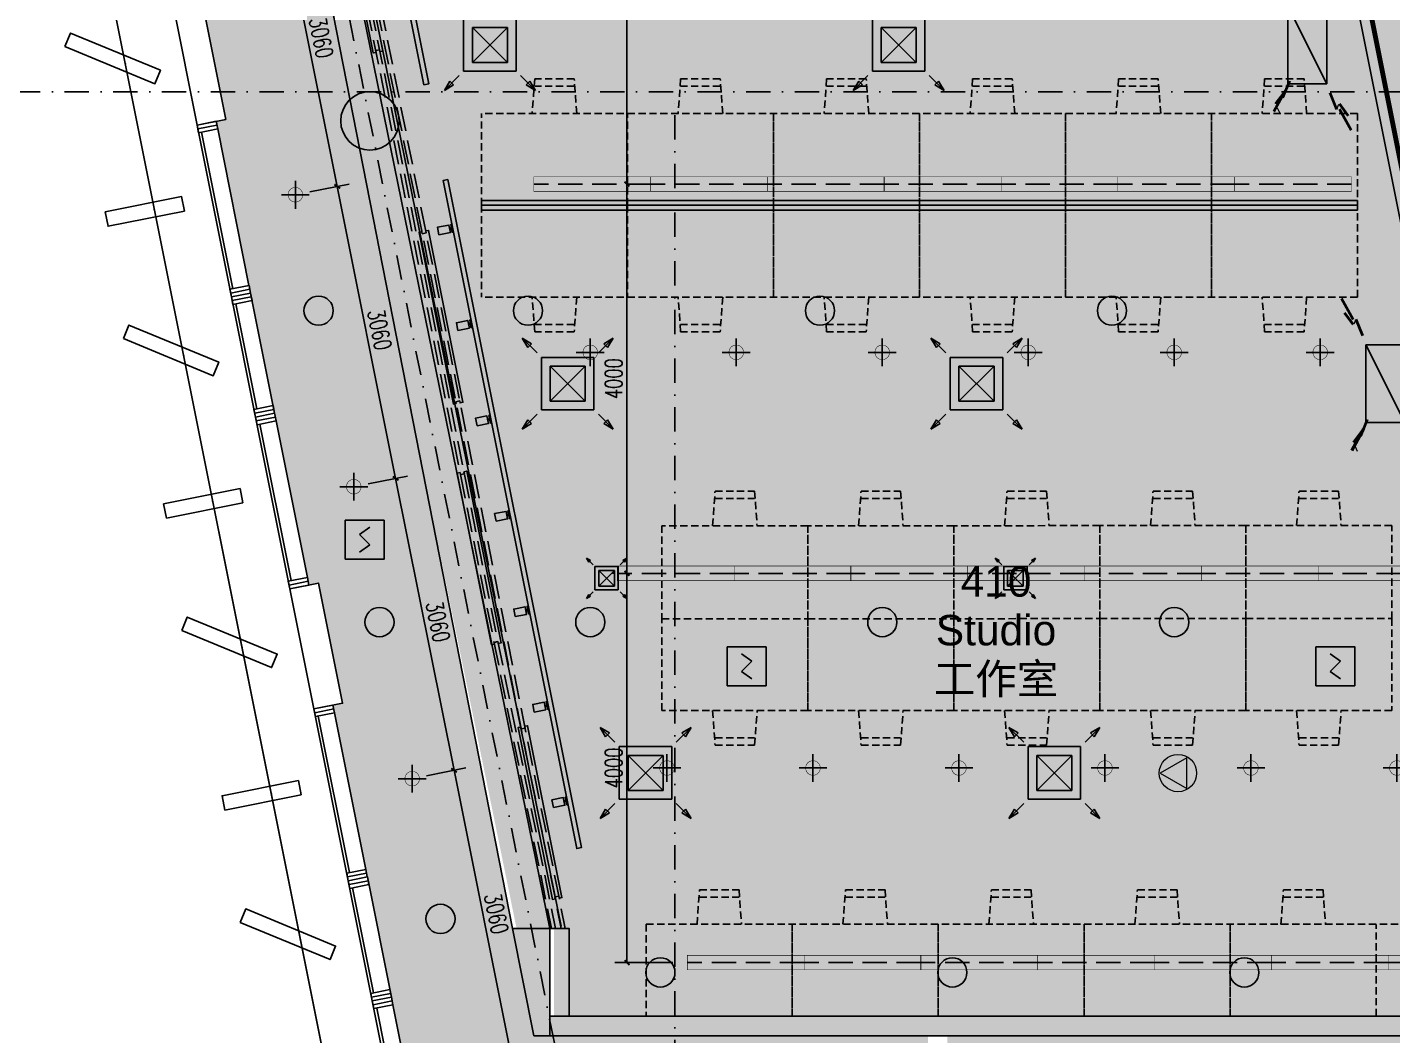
# Model space of a CAD drawing. Extents: x -354516 to 794396, y -401250 to -150594.
# Drawn here: x -29152 to -15124, y -364150 to -353788 of the extents above; entities that cross this region are included whole.
import ezdxf
from ezdxf.enums import TextEntityAlignment as Align

# ---------------------------------------------------------------- set-up
doc = ezdxf.new("R2010")
doc.units = 0
doc.header["$LTSCALE"] = 1000
doc.header["$MEASUREMENT"] = 0
for name, pattern in [('$0$HIDDEN', [0.375, 0.25, -0.125, 0, 0]), ('510I-01-Studio-plan-01$0$DASH', [0.35, 0.25, -0.1]), ('510I-02-CentralForum-00$0$CENTER', [2, 1.25, -0.25, 0.25, -0.25]), ('DASH', [0.35, 0.25, -0.1]), ('DASHDOT2', [0.5, 0.25, -0.125, 0, -0.125]), ('DOTE', [2.42, 2, -0.2, 0.02, -0.2])]:
    doc.linetypes.add(name, pattern=pattern)
for name, color, linetype in [('0-吊顶', 6, 'Continuous'), ('0-吊顶材质', 251, 'Continuous'), ('0-吊顶边界', 36, 'Continuous'), ('0-房间名称', 2, 'Continuous'), ('0-火灾自动报警', 1, 'Continuous'), ('0-灯具', 20, 'Continuous'), ('0-灯具1', 40, 'Continuous'), ('0-灯具修改0109', 140, 'Continuous'), ('A-轴线1', 1, 'DOTE'), ('an-furniture', 176, 'Continuous'), ('an-wall', 4, 'Continuous'), ('an-wndw', 2, 'Continuous'), ('an-wndw-mull-h', 2, 'Continuous'), ('BPM', 4, 'Continuous'), ('COLUMN', 2, 'Continuous'), ('LINE', 11, 'Continuous'), ('M-DUCT-S-DIFF', 6, 'DASH'), ('P-完成面', 4, 'Continuous'), ('P-成活面', 4, 'Continuous'), ('PUB_DIM', 3, 'Continuous'), ('PUB_HATCH', 8, 'Continuous'), ('S-PLT', 30, 'Continuous'), ('SEE', 5, 'Continuous'), ('WALL', 2, 'Continuous'), ('WALL-MOVE', 6, 'Continuous'), ('WINDOW', 4, 'Continuous'), ('墙体', 7, 'Continuous'), ('家具1', 61, 'Continuous'), ('门图', 134, 'Continuous')]:
    doc.layers.add(name, color=color, linetype=linetype)
doc.layers.add('0-地面材质_material hatch', color=251, linetype='Continuous', transparency=0.3)
doc.styles.add('510p-04$0$Arial_2', font='arial.ttf', dxfattribs={"height": 6.392964})
doc.styles.add('DIM_FONT', font='SIMPLEX', dxfattribs={"width": 0.7, "bigfont": 'GBCBIG'})
doc.styles.add('romans', font='romans', dxfattribs={"width": 0.7})
doc.dimstyles.new('_TCH_ARCH&&50', dxfattribs={"dimscale": 0.5, "dimtxt": 350, "dimasz": 100, "dimexe": 250, "dimexo": 300, "dimgap": 100, "dimtad": 1, "dimdec": 0, "dimzin": 0, "dimdsep": 46, "dimtxsty": 'DIM_FONT', "dimblk": 'ARCHTICK', "dimcen": 0.09, "dimclrd": 3, "dimclre": 3, "dimclrt": 7, "dimazin": 2, "dimtfac": 1, "dimtdec": 0, "dimtix": 1, "dimtmove": 2, "dimatfit": 3, "dimfxl": 0, "dimtolj": 1, "dimtzin": 0, "dimarcsym": 0})
pattern_1 = [(37.5, (-498310856.17, -3090192758), (-7.086752787, 216.767674014), [0, -171, 0, -191.25, 0, -182.8125]), (7.5, (-498310856.17, -3090192758), (199.099879343, 317.491432338), [0, -92.25, 0, -154.125, 0, -59.0625]), (327.5, (-498310994.54, -3090192758), (350.340959447, 0.636643523), [0, -56.25, 0, -202.5, 0, -264.375]), (317.5, (-498310994.54, -3090192758), (338.189243014, 98.738501055), [0, -28.125, 0, -132.75, 0, -151.875])]
pattern_2 = [(45, (-498310856.17, -3090192758), (-212.132034356, 212.132034356), []), (45, (-498310644.03, -3090192758), (-212.132034356, 212.132034356), [375, -75, 0, -75])]

# ---------------------------------------------------------------- blocks, each defined once
blk = doc.blocks.new('A$C4BD07983')
at = {"layer": 'an-wndw-mull-h'}
blk.add_line((0, 0), (0, 200), dxfattribs=at)
blk.add_lwpolyline([(40, 200), (-40, 200), (-40, 0), (40, 0)], close=True, dxfattribs=at)
blk = doc.blocks.new('UBB side window')
at = {"layer": 'SEE'}
blk.add_lwpolyline([(498339312, 3089844226), (498338991, 3089842617)], dxfattribs=at)
at = {"layer": 'WINDOW'}
for points in [[(498339171, 3089842500), (498339524, 3089844265)], [(498339158, 3089842584), (498339479, 3089844192)]]:
    blk.add_lwpolyline(points, dxfattribs=at)
at = {"rotation": 258.6900676666284}
for p in [(498339320, 3089844265), (498338983, 3089842578)]:
    blk.add_blockref('A$C4BD07983', p, dxfattribs=at)
blk = doc.blocks.new('ubb glaz 2')
at = {"layer": 'an-wall'}
for points in [[(498274741, 3089861082), (498274712, 3089861230), (498273927, 3089861073), (498273957, 3089860926), (498274741, 3089861082)], [(498274113, 3089859771), (498274170, 3089859910), (498275094, 3089859529), (498275037, 3089859390), (498274113, 3089859771)], [(498275341, 3089858082), (498275312, 3089858230), (498274527, 3089858073), (498274557, 3089857926), (498275341, 3089858082)], [(498274713, 3089856771), (498274770, 3089856910), (498275694, 3089856529), (498275637, 3089856390), (498274713, 3089856771)]]:
    blk.add_lwpolyline(points, dxfattribs=at)
blk.add_lwpolyline([(498275824, 3089857200), (498276071, 3089855965), (498276365, 3089856024), (498276118, 3089857259)], close=True, dxfattribs=at)
blk.add_point((498274432, 3089861097), dxfattribs=at)
at = {"layer": 'an-wndw'}
for points in [[(498275420, 3089860239), (498275667, 3089859004)], [(498275471, 3089858965), (498275224, 3089860200)], [(498275484, 3089859049), (498275269, 3089860127)]]:
    blk.add_lwpolyline(points, dxfattribs=at)
for p in [(498274732, 3089859597), (498275032, 3089858097), (498275332, 3089856597)]:
    blk.add_point(p, dxfattribs=at)
at = {"layer": 'an-wndw', "xscale": -1}
for p in [(996614395, 17700), (996614995, 14700)]:
    blk.add_blockref('UBB side window', p, dxfattribs=at)
at = {"layer": 'an-wndw-mull-h', "xscale": -1, "rotation": 101.3099323333716}
for p in [(498275428, 3089860200), (498275659, 3089859043)]:
    blk.add_blockref('A$C4BD07983', p, dxfattribs=at)
blk = doc.blocks.new('UBB Side Wall Model')
at = {"layer": 'an-wall'}
for points in [[(498339594, 3089843082), (498339623, 3089843230), (498340408, 3089843073), (498340378, 3089842926), (498339594, 3089843082)], [(498340222, 3089841771), (498340165, 3089841910), (498339241, 3089841529), (498339298, 3089841390), (498340222, 3089841771)], [(498338994, 3089840082), (498339023, 3089840230), (498339808, 3089840073), (498339778, 3089839926), (498338994, 3089840082)], [(498339622, 3089838771), (498339565, 3089838910), (498338641, 3089838529), (498338698, 3089838390), (498339622, 3089838771)]]:
    blk.add_lwpolyline(points, dxfattribs=at)
for points in [[(498339111, 3089842200), (498338864, 3089840965), (498338570, 3089841024), (498338817, 3089842259)], [(498338511, 3089839200), (498338264, 3089837965), (498337970, 3089838024), (498338217, 3089839259)]]:
    blk.add_lwpolyline(points, close=True, dxfattribs=at)
blk.add_point((498339903, 3089843097), dxfattribs=at)
at = {"layer": 'an-wndw'}
for p in [(498339603, 3089841597), (498339303, 3089840097), (498339003, 3089838597)]:
    blk.add_point(p, dxfattribs=at)
for p in [(-60, -300), (-660, -3300)]:
    blk.add_blockref('UBB side window', p, dxfattribs=at)
blk = doc.blocks.new('A$C168904E7')
at = {"layer": 'an-furniture', "linetype": '510I-01-Studio-plan-01$0$DASH'}
for p, q in [((-396, 0), (4244, -23200)), ((-355, 0), (4285, -23200)), ((-294, 0), (4346, -23200)), ((-253, 0), (4387, -23200))]:
    blk.add_line(p, q, dxfattribs=at)
at = {"layer": 'WALL-MOVE'}
for points in [[(2090, -12431), (2061, -12436), (2414, -14202), (2443, -14196), (2439, -14176), (2479, -14168), (2482, -14188), (2512, -14182), (2159, -12417), (2129, -12423), (2133, -12442), (2094, -12450), (2090, -12431)], [(3267, -17804), (3238, -17810), (2885, -16045), (2914, -16039), (2918, -16059), (2957, -16051), (2953, -16031), (2983, -16026), (3336, -17791), (3306, -17797), (3302, -17777), (3263, -17785), (3267, -17804)], [(3660, -20278), (3630, -20284), (3277, -18519), (3307, -18513), (3311, -18532), (3350, -18525), (3346, -18505), (3375, -18499), (3728, -20264), (3699, -20270), (3695, -20250), (3656, -20258), (3660, -20278)], [(3932, -21128), (3902, -21134), (4255, -22899), (4285, -22893), (4281, -22874), (4320, -22866), (4324, -22885), (4353, -22880), (4000, -21115), (3971, -21120), (3975, -21140), (3936, -21148), (3932, -21128)]]:
    blk.add_lwpolyline(points, dxfattribs=at)
blk = doc.blocks.new('510I-01-Studio-plan-01$0$dsyyuy')
for points in [[(-80, 152), (0, 152), (0, 140), (-80, 140)], [(-80, 0), (0, 0), (0, 120), (-80, 120)], [(-46, 120), (-34, 120), (-34, 140), (-46, 140)]]:
    blk.add_lwpolyline(points, close=True)
blk = doc.blocks.new('dfgsddrrrrrrr')
at = {"layer": '0-灯具'}
blk.add_lwpolyline([(-689, -1933), (-640, -1942), (733, 4922), (684, 4931)], close=True, dxfattribs=at)
at = {"layer": '0-灯具', "xscale": -1, "rotation": 78.6900102377385}
for p in [(776, 4362), (580, 3382), (384, 2401), (188, 1421), (-8, 440), (-204, -541), (-401, -1521)]:
    blk.add_blockref('510I-01-Studio-plan-01$0$dsyyuy', p, dxfattribs=at)
blk = doc.blocks.new('dfghdgeeeeeee')
at = {"layer": '0-灯具'}
blk.add_lwpolyline([(-120, -344), (-71, -354), (1106, 5529), (1057, 5539)], close=True, dxfattribs=at)
at = {"layer": '0-灯具', "xscale": -1, "rotation": 78.6900102377385}
for p in [(1051, 4480), (855, 3499), (659, 2519), (463, 1538), (267, 558)]:
    blk.add_blockref('510I-01-Studio-plan-01$0$dsyyuy', p, dxfattribs=at)
blk = doc.blocks.new('PFV1')
at = {"color": 0, "linetype": 'ByBlock', "lineweight": -2}
for p, q in [((-9, 246), (-256, -179)), ((236, -180), (-9, 246)), ((-256, -179), (236, -180))]:
    blk.add_line(p, q, dxfattribs=at)
blk.add_circle((-9, -38), 300, dxfattribs=at)
blk = doc.blocks.new('TJ-FK1')
at = {"color": 95}
for p, q in [((-1.299, 1.299), (-1.034, 1.14)), ((-1.299, 1.299), (-0.875, 0.875)), ((-1.299, 1.299), (-1.14, 1.034)), ((1.299, 1.299), (0.875, 0.875)), ((1.299, 1.299), (1.034, 1.14)), ((1.299, 1.299), (1.14, 1.034)), ((-1.14, 1.034), (-1.034, 1.14)), ((1.14, 1.034), (1.034, 1.14)), ((-1.299, -1.299), (-0.875, -0.875)), ((-1.299, -1.299), (-1.14, -1.034)), ((-1.299, -1.299), (-1.034, -1.14)), ((-1.14, -1.034), (-1.034, -1.14)), ((1.299, -1.299), (0.875, -0.875)), ((1.14, -1.034), (1.034, -1.14)), ((1.299, -1.299), (1.034, -1.14)), ((1.299, -1.299), (1.14, -1.034))]:
    blk.add_line(p, q, dxfattribs=at)
for p, q in [((-0.75, 0.75), (0.75, 0.75)), ((-0.75, -0.75), (-0.75, 0.75)), ((-0.5, -0.5), (-0.5, 0.5)), ((-0.5, 0.5), (0.5, 0.5)), ((0.5, 0.5), (0.5, -0.5)), ((0.75, 0.75), (0.75, -0.75)), ((0.75, -0.75), (-0.75, -0.75)), ((0.5, -0.5), (-0.5, -0.5))]:
    blk.add_line(p, q)
at = {"color": 251}
for p, q in [((-0.5, -0.5), (0.5, 0.5)), ((0.5, -0.5), (-0.5, 0.5))]:
    blk.add_line(p, q, dxfattribs=at)
blk.add_point((0, 0))
blk = doc.blocks.new('TJ-FK3')
for p, q in [((0.5, 0.5), (-0.5, 0.5)), ((-0.5, 0.5), (-0.5, -0.5)), ((0.5, -0.5), (0.5, 0.5)), ((-0.5, -0.5), (0.5, -0.5))]:
    blk.add_line(p, q)
at = {"color": 95}
blk.add_line((-0.5, -0.5), (0.5, 0.5), dxfattribs=at)
at = {"color": 95, "style": 'romans', "width": 0.8}
for height, rotation, text_generation_flag, p in [(0.654, 311.9913, 4, (-0.947, 1.379)), (0.654, 48.0087, 6, (0.947, 1.379)), (0.444, 320.4926, 4, (-0.754, 0.943)), (0.134, 41.9913, 4, (-0.876, 0.783)), (0.444, 123.4899, 6, (-0.95, 0.766)), (0.444, 236.5101, 4, (0.95, 0.766)), (0.444, 39.5074, 6, (0.754, 0.943)), (0.134, 318.0087, 6, (0.876, 0.783)), (0.444, 219.5074, 6, (-0.754, -0.943)), (0.444, 56.5101, 4, (-0.95, -0.766)), (0.444, 303.4899, 6, (0.95, -0.766)), (0.444, 140.4926, 4, (0.754, -0.943)), (0.654, 228.0087, 6, (-0.947, -1.379)), (0.134, 138.0087, 6, (-0.876, -0.783)), (0.134, 221.9913, 4, (0.876, -0.783)), (0.654, 131.9913, 4, (0.947, -1.379))]:
    blk.add_text('-', height=height, rotation=rotation, dxfattribs=dict(at, text_generation_flag=text_generation_flag)).set_placement(p)
blk = doc.blocks.new('$TwtSys$00000128')
h = blk.add_hatch(color=8)
h.dxf.hatch_style = 1
edge = h.paths.add_edge_path()
edge.add_arc((0, 0), 1, 0, 360)
blk.add_circle((0, 0, 0), 1)
blk = doc.blocks.new('510p-04$0$material tag')
blk = doc.blocks.new('sdhdfhfdhfhfgffff')
at = {"layer": '0-灯具1'}
for points in [[(0, 143), (0, -143)], [(-143, 0), (143, 0)]]:
    blk.add_lwpolyline(points, dxfattribs=at)
at = {"layer": '0-灯具1', "const_width": 5}
for points in [[(0, 75, 1), (0, -75, 7.992133)], [(0, 75, -1), (0, -75, -7.992133)]]:
    blk.add_lwpolyline(points, format="xyb", dxfattribs=at)
blk = doc.blocks.new('A$C21183209')
at = {"layer": '0-灯具1', "color": 3, "linetype": 'DASH'}
blk.add_line((0, 75), (1200, 75), dxfattribs=at)
at = {"layer": '0-灯具1', "const_width": 5}
blk.add_lwpolyline([(0, 0), (1200, 0), (1200, 150), (0, 150)], close=True, dxfattribs=at)
blk = doc.blocks.new('YG')
at = {"layer": 'BPM', "color": 6, "ltscale": 2}
for p, q in [((53, 328), (-53, 253)), ((-53, 253), (53, 147)), ((-53, 72), (53, 147))]:
    blk.add_line(p, q, dxfattribs=at)
at = {"layer": 'BPM'}
blk.add_lwpolyline([(-200, 0), (200, 0), (200, 400), (-200, 400)], close=True, dxfattribs=at)
blk = doc.blocks.new('_YZH')
at = {"color": 255}
blk.add_circle((0, 0), 0.5, dxfattribs=at)
at = {"layer": 'PUB_HATCH', "color": 250, "const_width": 0.5}
blk.add_lwpolyline([(-0.25, 0, 1), (0.25, 0, 1)], format="xyb", close=True, dxfattribs=at)
blk = doc.blocks.new('GRID')
at = {"layer": '墙体', "color": 250, "linetype": 'DASHDOT2', "lineweight": -3}
for p, q in [((6675.2, 78432), (23393.5, -5159.7)), ((107436.4, 30586.5), (-19063.6, 30586.5)), ((19436.4, -11413.5), (19436.4, 30586.5))]:
    blk.add_line(p, q, dxfattribs=at)
blk = doc.blocks.new('_ArchTick')
at = {"color": 0, "linetype": 'ByBlock', "const_width": 0.4}
blk.add_lwpolyline([(-0.5, -0.5), (0.5, 0.5)], dxfattribs=at)
blk = doc.blocks.new('*D353')
at = {"layer": 'Defpoints', "color": 0}
for p in [(-25198, -361509), (-24768, -361423), (-24598, -364509)]:
    blk.add_point(p, dxfattribs=at)
at = {"layer": 'PUB_DIM', "color": 3, "lineweight": -2}
for p, q in [((-25051, -361480), (-24646, -361399)), ((-24168, -364423), (-24768, -361423)), ((-24451, -364480), (-24046, -364399))]:
    blk.add_line(p, q, dxfattribs=at)
at = {"layer": 'PUB_DIM', "color": 3, "lineweight": -2, "xscale": 50, "yscale": 50, "zscale": 50}
for p, rotation in [((-24768, -361423), 101.3097601559063), ((-24168, -364423), 281.3097601559064)]:
    blk.add_blockref('_ArchTick', p, dxfattribs=dict(at, rotation=rotation))
at = {"layer": 'PUB_DIM', "color": 7, "insert": (-24333, -362896), "char_height": 175, "attachment_point": 5, "rotation": 281.3098, "style": 'DIM_FONT'}
blk.add_mtext('\\A1;3060', dxfattribs=at)
blk = doc.blocks.new('*D354')
at = {"layer": 'Defpoints', "color": 0}
for p in [(-25368, -358423), (-25798, -358509), (-25198, -361509)]:
    blk.add_point(p, dxfattribs=at)
at = {"layer": 'PUB_DIM', "color": 3, "lineweight": -2}
for p, q in [((-25651, -358480), (-25246, -358399)), ((-24768, -361423), (-25368, -358423)), ((-25051, -361480), (-24646, -361399))]:
    blk.add_line(p, q, dxfattribs=at)
at = {"layer": 'PUB_DIM', "color": 3, "lineweight": -2, "xscale": 50, "yscale": 50, "zscale": 50}
for p, rotation in [((-25368, -358423), 101.3097601559063), ((-24768, -361423), 281.3097601559064)]:
    blk.add_blockref('_ArchTick', p, dxfattribs=dict(at, rotation=rotation))
at = {"layer": 'PUB_DIM', "color": 7, "insert": (-24933, -359896), "char_height": 175, "attachment_point": 5, "rotation": 281.3098, "style": 'DIM_FONT'}
blk.add_mtext('\\A1;3060', dxfattribs=at)
blk = doc.blocks.new('*D355')
at = {"layer": 'Defpoints', "color": 0}
for p in [(-25968, -355423), (-26398, -355509), (-25798, -358509)]:
    blk.add_point(p, dxfattribs=at)
at = {"layer": 'PUB_DIM', "color": 3, "lineweight": -2}
for p, q in [((-26251, -355480), (-25846, -355399)), ((-25368, -358423), (-25968, -355423)), ((-25651, -358480), (-25246, -358399))]:
    blk.add_line(p, q, dxfattribs=at)
at = {"layer": 'PUB_DIM', "color": 3, "lineweight": -2, "xscale": 50, "yscale": 50, "zscale": 50}
for p, rotation in [((-25968, -355423), 101.3097601559063), ((-25368, -358423), 281.3097601559064)]:
    blk.add_blockref('_ArchTick', p, dxfattribs=dict(at, rotation=rotation))
at = {"layer": 'PUB_DIM', "color": 7, "insert": (-25533, -356896), "char_height": 175, "attachment_point": 5, "rotation": 281.3098, "style": 'DIM_FONT'}
blk.add_mtext('\\A1;3060', dxfattribs=at)
blk = doc.blocks.new('*D356')
at = {"layer": 'Defpoints', "color": 0}
for p in [(-26998, -352509), (-26568, -352423), (-26398, -355509)]:
    blk.add_point(p, dxfattribs=at)
at = {"layer": 'PUB_DIM', "color": 3, "lineweight": -2}
for p, q in [((-26851, -352480), (-26446, -352399)), ((-25968, -355423), (-26568, -352423)), ((-26251, -355480), (-25846, -355399))]:
    blk.add_line(p, q, dxfattribs=at)
at = {"layer": 'PUB_DIM', "color": 3, "lineweight": -2, "xscale": 50, "yscale": 50, "zscale": 50}
for p, rotation in [((-26568, -352423), 101.3097601559063), ((-25968, -355423), 281.3097601559064)]:
    blk.add_blockref('_ArchTick', p, dxfattribs=dict(at, rotation=rotation))
at = {"layer": 'PUB_DIM', "color": 7, "insert": (-26133, -353896), "char_height": 175, "attachment_point": 5, "rotation": 281.3098, "style": 'DIM_FONT'}
blk.add_mtext('\\A1;3060', dxfattribs=at)
blk = doc.blocks.new('*D376')
at = {"layer": 'Defpoints', "color": 0}
for p in [(-22981, -351399), (-22991, -355399), (-22991, -355399)]:
    blk.add_point(p, dxfattribs=at)
at = {"layer": 'PUB_DIM', "color": 3, "lineweight": -2}
for p, q in [((-23131, -351399), (-23116, -351399)), ((-22991, -351399), (-22991, -355399)), ((-23141, -355399), (-23116, -355399))]:
    blk.add_line(p, q, dxfattribs=at)
at = {"layer": 'PUB_DIM', "color": 3, "lineweight": -2, "xscale": 50, "yscale": 50, "zscale": 50}
for p, rotation in [((-22991, -351399), 90), ((-22991, -355399), 270)]:
    blk.add_blockref('_ArchTick', p, dxfattribs=dict(at, rotation=rotation))
at = {"layer": 'PUB_DIM', "color": 7, "insert": (-23128, -353399), "char_height": 175, "attachment_point": 5, "rotation": 90, "style": 'DIM_FONT'}
blk.add_mtext('\\A1;4000', dxfattribs=at)
blk = doc.blocks.new('*D377')
at = {"layer": 'Defpoints', "color": 0}
for p in [(-22991, -355399), (-22991, -359399), (-22991, -359399)]:
    blk.add_point(p, dxfattribs=at)
at = {"layer": 'PUB_DIM', "color": 3, "lineweight": -2}
for p, q in [((-23141, -355399), (-23116, -355399)), ((-22991, -355399), (-22991, -359399)), ((-23141, -359399), (-23116, -359399))]:
    blk.add_line(p, q, dxfattribs=at)
at = {"layer": 'PUB_DIM', "color": 3, "lineweight": -2, "xscale": 50, "yscale": 50, "zscale": 50}
for p, rotation in [((-22991, -355399), 90), ((-22991, -359399), 270)]:
    blk.add_blockref('_ArchTick', p, dxfattribs=dict(at, rotation=rotation))
at = {"layer": 'PUB_DIM', "color": 7, "insert": (-23128, -357399), "char_height": 175, "attachment_point": 5, "rotation": 90, "style": 'DIM_FONT'}
blk.add_mtext('\\A1;4000', dxfattribs=at)
blk = doc.blocks.new('*D378')
at = {"layer": 'Defpoints', "color": 0}
for p in [(-22991, -359399), (-22991, -363399), (-22371, -363399)]:
    blk.add_point(p, dxfattribs=at)
at = {"layer": 'PUB_DIM', "color": 3, "lineweight": -2}
for p, q in [((-23141, -359399), (-23116, -359399)), ((-22991, -359399), (-22991, -363399)), ((-22521, -363399), (-23116, -363399))]:
    blk.add_line(p, q, dxfattribs=at)
at = {"layer": 'PUB_DIM', "color": 3, "lineweight": -2, "xscale": 50, "yscale": 50, "zscale": 50}
for p, rotation in [((-22991, -359399), 90), ((-22991, -363399), 270)]:
    blk.add_blockref('_ArchTick', p, dxfattribs=dict(at, rotation=rotation))
at = {"layer": 'PUB_DIM', "color": 7, "insert": (-23128, -361399), "char_height": 175, "attachment_point": 5, "rotation": 90, "style": 'DIM_FONT'}
blk.add_mtext('\\A1;4000', dxfattribs=at)

msp = doc.modelspace()

# ---------------------------------------------------------------- hatches: boundary and pattern name
at = {"layer": '0-吊顶材质'}
h = msp.add_hatch(dxfattribs=at)
h.set_pattern_fill('AR-SAND', color=256, scale=112.5)
h.set_pattern_definition(pattern_1)
edge = h.paths.add_edge_path()
edge.add_line((-13410.1, -363950), (-12472.3, -363950))
edge.add_line((-12472.3, -363950), (-14236, -355100.8))
edge.add_arc((-14199.7, -354803), 300, 119.44411, 263.04414, ccw=False)
edge.add_line((-14347.1, -354541.8), (-15580.6, -348385.2))
edge.add_arc((-15542.7, -348087.6), 300, 119.96037, 262.74338, ccw=False)
edge.add_line((-15692.6, -347827.7), (-17472.3, -338950))
edge.add_line((-17472.3, -338950), (-18410.1, -338950))
edge.add_line((-18410.1, -338950), (-13410.1, -363950))
h = msp.add_hatch(dxfattribs=at)
h.set_pattern_fill('AR-SAND', color=256, scale=112.5)
h.set_pattern_definition(pattern_1)
h.paths.add_polyline_path([(-19700, -366050), (-19700, -364150), (-11820.4, -364150), (-9888.6, -373808.8), (-10092.5, -373808.8), (-10324.4, -372650), (-13200, -372650), (-13200, -370650), (-10724.4, -370650), (-11204.3, -368250), (-13200, -368250), (-13200, -365850), (-13800, -365850), (-13800, -366050)])
at = {"layer": '0-地面材质_material hatch'}
h = msp.add_hatch(dxfattribs=at)
h.set_pattern_fill('ANSI35', color=256, scale=1200)
h.set_pattern_definition(pattern_2)
edge = h.paths.add_edge_path()
edge.add_line((-23530.9, -372649.4), (-19901.5, -372650.6))
edge.add_line((-19901.5, -372650.6), (-19901.5, -369049.5))
edge.add_line((-19901.5, -369049.5), (-23028.5, -369049.5))
edge.add_line((-23028.5, -369049.5), (-23628.5, -366049.5))
edge.add_line((-23628.5, -366049.5), (-19898.5, -366049.5))
edge.add_line((-19898.5, -366049.5), (-19898.5, -365850.7))
edge.add_line((-19898.5, -365850.7), (-19800, -365850.7))
edge.add_line((-19800, -365850.7), (-19800, -364850.7))
edge.add_line((-19800, -364850.7), (-19900, -364850.7))
edge.add_line((-19900, -364850.7), (-19900, -364149.5))
edge.add_line((-19900, -364149.5), (-23946.3, -364158.5))
edge.add_line((-23946.3, -364158.5), (-28932.1, -338750))
edge.add_line((-28932.1, -338750), (-27565, -338749.5))
edge.add_line((-27565, -338749.5), (-27565, -338550.7))
edge.add_line((-27565, -338550.7), (-27365, -338550.7))
edge.add_line((-27365, -338550.7), (-27365, -337550.7))
edge.add_line((-27365, -337550.7), (-27565, -337550.7))
edge.add_line((-27565, -337550.7), (-27565, -336850))
edge.add_line((-27565, -336850), (-28949.2, -336850))
edge.add_arc((-28949.2, -336750), 100, 90, 270, ccw=False)
edge.add_line((-28949.2, -336650), (-28400, -336650))
edge.add_line((-28400, -336650), (-28400, -333850))
edge.add_line((-28400, -333850), (-30068.5, -333849.5))
edge.add_line((-30068.5, -333849.5), (-30828.5, -330049.5))
edge.add_line((-30828.5, -330049.5), (-32050.9, -330049.5))
edge.add_line((-32050.9, -330049.5), (-31913.9, -330734.4))
edge.add_line((-31913.9, -330734.4), (-32012, -330754))
edge.add_line((-32012, -330754), (-31659, -332519))
edge.add_line((-31659, -332519), (-31560.9, -332499.4))
edge.add_line((-31560.9, -332499.4), (-31313.9, -333734.4))
edge.add_line((-31313.9, -333734.4), (-31412, -333754))
edge.add_line((-31412, -333754), (-31059, -335519))
edge.add_line((-31059, -335519), (-30960.9, -335499.4))
edge.add_line((-30960.9, -335499.4), (-30713.9, -336734.4))
edge.add_line((-30713.9, -336734.4), (-30812, -336754))
edge.add_line((-30812, -336754), (-30459, -338519))
edge.add_line((-30459, -338519), (-30360.9, -338499.4))
edge.add_line((-30360.9, -338499.4), (-30113.9, -339734.4))
edge.add_line((-30113.9, -339734.4), (-30212, -339754))
edge.add_line((-30212, -339754), (-29859, -341519))
edge.add_line((-29859, -341519), (-29760.9, -341499.4))
edge.add_line((-29760.9, -341499.4), (-29513.9, -342734.4))
edge.add_line((-29513.9, -342734.4), (-29612, -342754))
edge.add_line((-29612, -342754), (-28659, -347519))
edge.add_line((-28659, -347519), (-28560.9, -347499.4))
edge.add_line((-28560.9, -347499.4), (-28313.9, -348734.4))
edge.add_line((-28313.9, -348734.4), (-28412, -348754))
edge.add_line((-28412, -348754), (-28059, -350519))
edge.add_line((-28059, -350519), (-27960.9, -350499.4))
edge.add_line((-27960.9, -350499.4), (-27713.9, -351734.4))
edge.add_line((-27713.9, -351734.4), (-27812, -351754))
edge.add_line((-27812, -351754), (-27459, -353519))
edge.add_line((-27459, -353519), (-27360.9, -353499.4))
edge.add_line((-27360.9, -353499.4), (-27113.9, -354734.4))
edge.add_line((-27113.9, -354734.4), (-27212, -354754))
edge.add_line((-27212, -354754), (-26259, -359519))
edge.add_line((-26259, -359519), (-26160.9, -359499.4))
edge.add_line((-26160.9, -359499.4), (-25913.9, -360734.4))
edge.add_line((-25913.9, -360734.4), (-26012, -360754))
edge.add_line((-26012, -360754), (-25059, -365519))
edge.add_line((-25059, -365519), (-24960.9, -365499.4))
edge.add_line((-24960.9, -365499.4), (-24713.9, -366734.4))
edge.add_line((-24713.9, -366734.4), (-24812, -366754))
edge.add_line((-24812, -366754), (-24459, -368519))
edge.add_line((-24459, -368519), (-24360.9, -368499.4))
edge.add_line((-24360.9, -368499.4), (-24113.9, -369734.4))
edge.add_line((-24113.9, -369734.4), (-24212, -369754))
edge.add_line((-24212, -369754), (-23859, -371519))
edge.add_line((-23859, -371519), (-23760.9, -371499.4))
edge.add_line((-23760.9, -371499.4), (-23530.9, -372649.4))
h = msp.add_hatch(dxfattribs=at)
h.set_pattern_fill('ANSI35', color=256, scale=1200)
h.set_pattern_definition(pattern_2)
h.paths.add_polyline_path([(-20701.5, -336849.5), (-27366.5, -336849.5), (-27366.5, -338749.5), (-17105.8, -338749.5), (-17925.8, -334649.5), (-20701.5, -334649.5)])
h.paths.add_polyline_path([(19698.5, -366049.5), (19698.5, -364149.5), (12022.8, -364149.5), (11202.8, -368249.5), (13198.5, -368249.5), (13198.5, -366049.5)])
h.paths.add_polyline_path([(-19700, -364149.5), (-19700, -364850.7), (-19800, -364850.7), (-19800, -365850.7), (-19701.5, -365850.7), (-19700, -366049.5), (-13201.5, -366049.5), (-13201.5, -368249.5), (-11205.9, -368249.5), (-12025.9, -364149.5)])
h.paths.add_polyline_path([(27200, -338749.5), (27200, -338550.7), (27300, -338550.7), (27300, -337550.7), (27200, -337550.7), (27200, -336850), (21300, -336850), (21300, -337050), (20700, -337050), (20699.7, -336649.5), (20698.5, -336649.5), (20698.5, -334649.5), (17922.8, -334649.5), (17102.8, -338749.5)])
h = msp.add_hatch(dxfattribs=at)
h.set_pattern_fill('AR-CONC', color=256, scale=75)
h.set_pattern_definition([(50, (-498310856.17, -3090192758), (537.94513695, -47.06410124), [56.25, -618.75]), (355, (-498310856.17, -3090192758), (-104.06350021, 564.144100275), [45, -495]), (100.45144446, (-498310811.34, -3090192761.9), (433.881635045, 517.07999323), [47.805144, -525.856584]), (46.1842, (-498310856.17, -3090192608), (800.430998, -124.1394606), [84.375, -928.125]), (96.63563549, (-498310789.5, -3090192618.35), (700.99645926, 730.58895058), [71.7077565, -788.78532]), (351.18416399, (-498310856.2, -3090192608), (700.9964588, 730.5889502), [67.5, -742.50000075]), (21, (-498310781.17, -3090192645.5), (447.68028909, -301.964168), [56.25, -618.75]), (326, (-498310781.17, -3090192645.5), (182.48649894, 543.86253379), [45, -495]), (71.45144474, (-498310743.86, -3090192670.66), (630.16678255, 241.898364605), [47.8051425, -525.856584]), (37.5, (-498310856.17, -3090192758), (9.119891488, 249.670390373), [0, -489, 0, -502.5, 0, -496.875]), (7.5, (-498310856.17, -3090192758), (197.302153082, 295.808783912), [0, -286.5, 0, -477.75, 0, -189.375]), (327.5, (-498311023.42, -3090192758), (400.366827129, -16.916153801), [0, -187.5, 0, -585, 0, -776.25]), (317.5, (-498311098.4, -3090192758), (437.389627007, 75.07873675), [0, -243.75, 0, -388.5, 0, -551.25])])
h.paths.add_polyline_path([(-12472.3, -363950), (-12503.6, -363793.1), (-12111.4, -363714.7), (-12457.3, -361985.3), (-12849.5, -362063.8), (-12888.7, -361867.7), (-12692.6, -361828.4), (-12986.7, -360357.6), (-13182.9, -360396.8), (-13222.1, -360200.7), (-12829.6, -360122.7), (-14064.7, -353912.2), (-14456.7, -353990.6), (-14495.9, -353794.5), (-14299.8, -353755.2), (-14594, -352284.4), (-14790.1, -352323.6), (-14829.3, -352127.5), (-14437.2, -352049.1), (-16392.4, -342309), (-16784.8, -342387.5), (-16824, -342191.4), (-16627.8, -342152.1), (-16922, -340681.2), (-17118.2, -340720.4), (-17157.4, -340524.4), (-16766.5, -340446.2), (-17048.6, -339028.4), (-17440.9, -339106.9), (-17472.3, -338950), (-28663, -338949.5), (-28664.4, -339850.1), (-28867, -339850.1), (-24125.1, -363049.9), (-23741.1, -363049.9), (-23741.1, -363949.5)])
at = {"layer": 'WALL'}
h = msp.add_hatch(color=250, dxfattribs=at)
h.dxf.hatch_style = 1
h.paths.add_polyline_path([(-12300.4, -361750), (-12692.6, -361828.5), (-12888.7, -361867.7), (-12849.5, -362063.8), (-12653.4, -362024.6), (-12653.4, -362024.6), (-12457.3, -361985.3), (-12064.3, -363950), (-23784.1, -363950), (-23784.1, -364150), (-23741.1, -364150), (-11820.4, -364150)])
h = msp.add_hatch(color=250, dxfattribs=at)
h.dxf.hatch_style = 1
h.paths.add_polyline_path([(-23784.1, -363049.9), (-24168.1, -363049.9), (-23948, -364150), (-23784.1, -364150), (-23784.1, -363950)])

# ---------------------------------------------------------------- linework, layer by layer
at = {"layer": '0-吊顶', "linetype": 'DASH', "ltscale": 0.01}
msp.add_lwpolyline([(-29111.5, -337993.3), (-12343, -337993.3, -0.4142136), (-10843, -339493.3), (-10843, -363100.6, -0.4142136), (-12343, -364600.6), (-29111.5, -364600.6, -0.4142136), (-30611.5, -363100.6), (-30611.5, -339493.3, -0.4142136)], format="xyb", close=True, dxfattribs=at)
at = {"layer": '0-吊顶边界', "color": 250}
for p, q in [((-23784.1, -363049.9), (-28512.1, -339850.1)), ((-23666.5, -363025.9), (-28394.5, -339826.2))]:
    msp.add_line(p, q, dxfattribs=at)
at = {"layer": '0-吊顶边界'}
msp.add_lwpolyline([(-13410.1, -363950), (-12472.3, -363950), (-14236, -355100.8, -0.7238795), (-14347.1, -354541.8), (-15580.6, -348385.2, -0.7184605), (-15692.6, -347827.7), (-17472.3, -338950), (-18410.1, -338950)], format="xyb", close=True, dxfattribs=at)
at = {"layer": '0-地面材质_material hatch', "color": 250}
msp.add_line((-28712.1, -339850.1), (-24168.1, -363049.9), dxfattribs=at)
at = {"layer": '0-灯具', "linetype": '$0$HIDDEN', "ltscale": 0.005, "const_width": 50}
msp.add_lwpolyline([(-18288.6, -338950), (-13288.6, -363950)], dxfattribs=at)
at = {"layer": '0-灯具修改0109'}
msp.add_lwpolyline([(-24516.7, -353621.3, 0, 75, 0.5), (-23863.4, -353621.3, 0, 75, 0.5), (-23863.4, -354478.1, 0, 75, 0.5), (-23863.4, -355375.6, 0, 75, 0.5), (-23332.7, -355375.6, 0, 75, 0.5), (-23332.7, -356150.8, 0, 75, 0.5), (-22801.9, -356150.8, 0, 75, 0.5), (-22801.9, -356803.6, 0, 75, 0.5), (-22230.3, -356803.6, 0, 75, 0.5), (-22230.3, -357374.8, 0, 75, 0.5), (-22230.3, -358109.2, 0, 75, 0.5), (-22230.3, -358721.2, 0, 75, 0.5), (-22230.3, -359414.7, 0, 75, 0.5), (-22230.3, -359985.9, 0, 75, 0.5), (-21699.6, -359985.9, 0, 75, 0.5), (-21699.6, -360557.1, 0, 75, 0.5), (-21699.6, -361169.1, 0, 75, 0.5), (-21699.6, -361903.5, 0, 75, 0.5), (-21087.2, -361903.5, 0, 75, 0.5), (-21087.2, -362474.7, 0, 75, 0.5), (-21087.2, -363005, 0, 75, 0.5), (-20474.8, -363005, 0, 75, 0.5), (-19944, -363005, 0, 75, 0.5), (-19005, -363005, 0, 75, 0.5), (-19005, -362433.9, 0, 75, 0.5), (-18229.3, -362433.9, 0, 75, 0.5), (-17535.2, -362433.9, 0, 75, 0.5), (-17535.2, -361862.7, 0, 75, 0.5), (-16963.7, -361862.7, 0, 75, 0.5), (-16963.7, -361209.9, 0, 75, 0.5), (-16392.1, -361209.9, 0, 75, 0.5), (-16392.1, -360638.7, 0, 75, 0.5), (-16392.1, -359985.9, 0, 75, 0.5), (-15861.3, -359985.9, 0, 75, 0.5), (-15861.3, -359210.7, 0, 75, 0.5), (-15861.3, -358680.4, 0, 75, 0.5), (-15861.3, -358150, 0, 75, 0.5), (-15861.3, -357415.6, 0, 75, 0.5), (-15861.3, -356640.4, 0, 75, 0.5), (-15861.3, -355946.8, 0, 75, 0.5), (-15861.3, -355212.5, 0, 75, 0.5), (-15861.3, -354518.9, 0, 75, 0.5), (-15861.3, -353743.7, 0, 75, 0.5)], format="xyseb", dxfattribs=at)
at = {"layer": 'P-完成面'}
msp.add_line((-36348.6, -313150), (-22219.8, -383794), dxfattribs=at)
msp.add_lwpolyline([(-23036.4, -379711.4), (-35478, -317503.4)], dxfattribs=at)
at = {"layer": 'P-成活面', "color": 4}
msp.add_lwpolyline([(-23784.1, -363049.9), (-23584.1, -363050.1), (-23583.9, -363950)], dxfattribs=at)
at = {"layer": 'WALL', "color": 4}
for p, q in [((-24486.4, -355567), (-15486.4, -355567)), ((-24486.4, -355567), (-24486.4, -355667)), ((-15486.3, -355617.1), (-24486.3, -355617.1)), ((-15486.3, -355617.1), (-24486.3, -355617.1)), ((-15486.4, -355567), (-15486.4, -355667)), ((-24486.4, -355667), (-15486.4, -355667))]:
    msp.add_line(p, q, dxfattribs=at)
at = {"layer": 'WALL', "color": 0}
for p, q in [((-12064.3, -363950), (-23784.1, -363950)), ((-23784.1, -364150), (-23784.1, -363950)), ((-22793.2, -363950), (-13793.2, -363950)), ((-11820.4, -364150), (-23784.1, -364150))]:
    msp.add_line(p, q, dxfattribs=at)
msp.add_lwpolyline([(-23741.1, -364150), (-23948, -364150), (-24168.1, -363049.9), (-23784.1, -363049.9), (-23784.1, -364149.9)], dxfattribs=at)
at = {"layer": '家具1', "color": 137, "linetype": '$0$HIDDEN', "ltscale": 0.3}
for p, q in [((-23939.6, -354317.4), (-23965, -354673)), ((-23533.2, -354317.4), (-23939.6, -354317.4)), ((-23507.8, -354673), (-23533.2, -354317.4)), ((-22439.6, -354317.3), (-22465, -354672.9)), ((-22033.2, -354317.3), (-22439.6, -354317.3)), ((-22007.8, -354672.9), (-22033.2, -354317.3)), ((-20939.6, -354317.2), (-20965, -354672.8)), ((-20533.2, -354317.2), (-20939.6, -354317.2)), ((-20507.8, -354672.8), (-20533.2, -354317.2)), ((-19439.6, -354317.1), (-19465, -354672.7)), ((-19033.2, -354317.1), (-19439.6, -354317.1)), ((-19007.8, -354672.7), (-19033.2, -354317.1)), ((-17939.6, -354317), (-17965, -354672.6)), ((-17533.2, -354317), (-17939.6, -354317)), ((-17507.8, -354672.6), (-17533.2, -354317)), ((-16439.6, -354316.9), (-16465, -354672.5)), ((-16033.2, -354316.9), (-16439.6, -354316.9)), ((-16007.8, -354672.5), (-16033.2, -354316.9)), ((-23533.2, -354393.6), (-23939.6, -354393.6)), ((-22033.2, -354393.5), (-22439.6, -354393.5)), ((-20533.2, -354393.4), (-20939.6, -354393.4)), ((-19033.2, -354393.3), (-19439.6, -354393.3)), ((-17533.2, -354393.2), (-17939.6, -354393.2)), ((-16033.2, -354393.1), (-16439.6, -354393.1)), ((-24486.3, -355617.1), (-24486.4, -354672.5)), ((-15486.4, -354672.5), (-24486.4, -354672.5)), ((-22986.3, -355617.6), (-22986.4, -354673)), ((-21486.4, -354672.9), (-21486.3, -355617.5)), ((-21486.3, -355617.5), (-21486.4, -354672.9)), ((-19986.4, -354672.8), (-19986.3, -355617.4)), ((-19986.3, -355617.4), (-19986.4, -354672.8)), ((-18486.4, -354672.7), (-18486.3, -355617.3)), ((-18486.3, -355617.3), (-18486.4, -354672.7)), ((-16986.4, -354672.6), (-16986.3, -355617.2)), ((-16986.3, -355617.2), (-16986.4, -354672.6)), ((-15486.4, -354672.5), (-15486.3, -355617.1)), ((-24486.3, -355617.1), (-24486.4, -356561.7)), ((-22986.3, -355616.6), (-22986.4, -356561.2)), ((-21486.4, -356561.3), (-21486.3, -355616.7)), ((-21486.3, -355616.7), (-21486.4, -356561.3)), ((-19986.4, -356561.4), (-19986.3, -355616.8)), ((-19986.3, -355616.8), (-19986.4, -356561.4)), ((-18486.4, -356561.5), (-18486.3, -355616.9)), ((-18486.3, -355616.9), (-18486.4, -356561.5)), ((-16986.4, -356561.6), (-16986.3, -355617)), ((-16986.3, -355617), (-16986.4, -356561.6)), ((-15486.4, -356561.7), (-15486.3, -355617.1)), ((-15486.4, -356561.7), (-24486.4, -356561.7)), ((-23939.6, -356916.8), (-23965, -356561.2)), ((-23507.8, -356561.2), (-23533.2, -356916.8)), ((-22439.6, -356916.9), (-22465, -356561.3)), ((-22007.8, -356561.3), (-22033.2, -356916.9)), ((-20939.6, -356917), (-20965, -356561.4)), ((-20507.8, -356561.4), (-20533.2, -356917)), ((-19439.6, -356917.1), (-19465, -356561.5)), ((-19007.8, -356561.5), (-19033.2, -356917.1)), ((-17939.6, -356917.2), (-17965, -356561.6)), ((-17507.8, -356561.6), (-17533.2, -356917.2)), ((-16439.6, -356917.3), (-16465, -356561.6)), ((-16007.8, -356561.7), (-16033.2, -356917.3)), ((-23533.2, -356840.6), (-23939.6, -356840.6)), ((-22033.2, -356840.7), (-22439.6, -356840.7)), ((-20533.2, -356840.8), (-20939.6, -356840.8)), ((-19033.2, -356840.9), (-19439.6, -356840.9)), ((-17533.2, -356841), (-17939.6, -356841)), ((-16033.2, -356841.1), (-16439.6, -356841.1)), ((-23533.2, -356916.8), (-23939.6, -356916.8)), ((-22033.2, -356916.9), (-22439.6, -356916.9)), ((-20533.2, -356917), (-20939.6, -356917)), ((-19033.2, -356917.1), (-19439.6, -356917.1)), ((-17533.2, -356917.2), (-17939.6, -356917.2)), ((-16033.2, -356917.3), (-16439.6, -356917.3)), ((-22111.2, -358909.5), (-22085.8, -358553.9)), ((-22085.8, -358553.9), (-21679.4, -358553.8)), ((-21679.4, -358553.8), (-21654, -358909.4)), ((-20611.2, -358909.4), (-20585.8, -358553.8)), ((-20585.8, -358553.8), (-20179.4, -358553.8)), ((-20179.4, -358553.8), (-20154, -358909.3)), ((-19111.2, -358909.3), (-19085.8, -358553.7)), ((-19085.8, -358553.7), (-18679.4, -358553.7)), ((-18679.4, -358553.7), (-18654, -358909.3)), ((-17611.2, -358909.2), (-17585.8, -358553.6)), ((-17585.8, -358553.6), (-17179.4, -358553.6)), ((-17179.4, -358553.6), (-17154, -358909.2)), ((-16111.2, -358909.1), (-16085.8, -358553.5)), ((-16085.8, -358553.5), (-15679.4, -358553.5)), ((-15679.4, -358553.5), (-15654, -358909.1)), ((-22085.8, -358630.1), (-21679.4, -358630)), ((-20585.8, -358630), (-20179.4, -358630)), ((-19085.8, -358629.9), (-18679.4, -358629.9)), ((-17585.8, -358629.8), (-17179.4, -358629.8)), ((-16085.8, -358629.7), (-15679.4, -358629.7)), ((-21132.6, -358909.4), (-22632.6, -358909.5)), ((-22632.6, -358909.5), (-22632.5, -359865.1)), ((-19632.6, -358909.3), (-21132.6, -358909.4)), ((-21132.6, -358909.4), (-21132.5, -359865)), ((-21132.6, -358909.4), (-21132.5, -359865)), ((-21132.5, -359865), (-21132.6, -358909.4)), ((-18132.6, -358909.2), (-19632.6, -358909.3)), ((-19632.6, -358909.3), (-19632.5, -359864.9)), ((-19632.5, -359864.9), (-19632.6, -358909.3)), ((-16632.6, -358909.1), (-18132.6, -358909.2)), ((-18132.6, -358909.2), (-18132.5, -359864.8)), ((-18132.5, -359864.8), (-18132.6, -358909.2)), ((-15132.6, -358909), (-16632.6, -358909.1)), ((-16632.6, -358909.1), (-16632.5, -359864.7)), ((-16632.5, -359864.7), (-16632.6, -358909.1)), ((-15132.5, -359864.6), (-15132.6, -358909)), ((-22632.5, -359865.1), (-21132.5, -359865)), ((-22632.5, -360809.7), (-22632.5, -359865.1)), ((-21132.5, -359865), (-19632.5, -359864.9)), ((-21132.5, -360809.6), (-21132.5, -359865)), ((-21132.5, -360809.6), (-21132.5, -359865)), ((-21132.5, -359865), (-21132.5, -360809.6)), ((-19632.5, -359864.9), (-18132.5, -359864.8)), ((-19632.5, -360809.5), (-19632.5, -359864.9)), ((-19632.5, -359864.9), (-19632.5, -360809.5)), ((-18132.5, -359864.8), (-16632.5, -359864.7)), ((-18132.5, -360809.4), (-18132.5, -359864.8)), ((-18132.5, -359864.8), (-18132.5, -360809.4)), ((-16632.5, -359864.7), (-15132.5, -359864.6)), ((-16632.5, -360809.3), (-16632.5, -359864.7)), ((-16632.5, -359864.7), (-16632.5, -360809.3)), ((-15132.5, -359864.6), (-15132.5, -360809.2)), ((-21132.5, -360809.6), (-22632.5, -360809.7)), ((-22111.1, -360809.7), (-22085.7, -361165.3)), ((-21679.3, -361165.3), (-21653.9, -360809.7)), ((-19632.5, -360809.5), (-21132.5, -360809.6)), ((-20611.1, -360809.6), (-20585.7, -361165.2)), ((-20179.3, -361165.2), (-20153.9, -360809.6)), ((-18132.5, -360809.4), (-19632.5, -360809.5)), ((-19111.1, -360809.5), (-19085.7, -361165.1)), ((-18679.3, -361165.1), (-18653.9, -360809.5)), ((-16632.5, -360809.3), (-18132.5, -360809.4)), ((-17611.1, -360809.4), (-17585.7, -361165)), ((-17179.3, -361165), (-17153.9, -360809.4)), ((-15132.5, -360809.2), (-16632.5, -360809.3)), ((-16111.1, -360809.3), (-16085.7, -361164.9)), ((-15679.3, -361164.9), (-15653.9, -360809.3)), ((-22085.7, -361089.1), (-21679.3, -361089.1)), ((-20585.7, -361089), (-20179.3, -361089)), ((-19085.7, -361088.9), (-18679.3, -361088.9)), ((-17585.7, -361088.8), (-17179.3, -361088.8)), ((-16085.7, -361088.7), (-15679.3, -361088.7)), ((-22085.7, -361165.3), (-21679.3, -361165.3)), ((-20585.7, -361165.2), (-20179.3, -361165.2)), ((-19085.7, -361165.1), (-18679.3, -361165.1)), ((-17585.7, -361165), (-17179.3, -361165)), ((-16085.7, -361164.9), (-15679.3, -361164.9)), ((-22271.7, -363005.4), (-22246.3, -362649.8)), ((-22246.3, -362649.8), (-21839.9, -362649.8)), ((-22246.3, -362726), (-21839.9, -362726)), ((-21839.9, -362649.8), (-21814.5, -363005.4)), ((-20771.7, -363005.5), (-20746.3, -362649.9)), ((-20746.3, -362649.9), (-20339.9, -362649.9)), ((-20746.3, -362726.1), (-20339.9, -362726.1)), ((-20339.9, -362649.9), (-20314.5, -363005.5)), ((-19271.7, -363005.6), (-19246.3, -362650)), ((-19246.3, -362650), (-18839.9, -362650)), ((-19246.3, -362726.2), (-18839.9, -362726.2)), ((-18839.9, -362650), (-18814.5, -363005.6)), ((-17771.7, -363005.7), (-17746.3, -362650.1)), ((-17746.3, -362650.1), (-17339.9, -362650.1)), ((-17746.3, -362726.3), (-17339.9, -362726.3)), ((-17339.9, -362650.1), (-17314.5, -363005.7)), ((-16271.7, -363005.8), (-16246.3, -362650.2)), ((-16246.3, -362650.2), (-15839.9, -362650.2)), ((-16246.3, -362726.4), (-15839.9, -362726.4)), ((-15839.9, -362650.2), (-15814.5, -363005.8)), ((-22793.1, -363005.4), (-22793.2, -363950)), ((-22793.1, -363005.4), (-13793.1, -363005.4)), ((-21293.1, -363005.5), (-21293.2, -363950.1)), ((-21293.2, -363950.1), (-21293.1, -363005.5)), ((-19793.1, -363005.6), (-19793.2, -363950.2)), ((-19793.2, -363950.2), (-19793.1, -363005.6)), ((-18293.1, -363005.7), (-18293.2, -363950.3)), ((-18293.2, -363950.3), (-18293.1, -363005.7)), ((-16793.1, -363005.8), (-16793.2, -363950.4)), ((-16793.2, -363950.4), (-16793.1, -363005.8)), ((-15293.2, -363950.5), (-15293.1, -363005.9))]:
    msp.add_line(p, q, dxfattribs=at)

# ---------------------------------------------------------------- block references
at = {"layer": '0-房间名称'}
ref = msp.add_blockref('510p-04$0$material tag', (-199578.9, -435314.8), dxfattribs=dict(at, xscale=3.125, yscale=3.125, zscale=3.125))
ref.add_attrib('ROOM_TAG', '410', dxfattribs={"layer": '0', "height": 312.5, "style": '510p-04$0$Arial_2'}).set_placement((-19199.2, -359482.6), align=Align.MIDDLE_CENTER)
ref.add_attrib('NAME_ENG', 'Studio', dxfattribs={"layer": '0', "height": 312.5, "style": '510p-04$0$Arial_2'}).set_placement((-19199.2, -359982.6), align=Align.MIDDLE_CENTER)
ref.add_attrib('NAME_CN', '工作室', dxfattribs={"layer": '0', "height": 312.5, "style": '510p-04$0$Arial_2'}).set_placement((-19199.2, -360482.6), align=Align.MIDDLE_CENTER)
at = {"layer": '0-火灾自动报警', "color": 1, "lineweight": 13, "xscale": 0.6400000000000001, "yscale": 0.6400000000000001, "zscale": 0.6400000000000001, "rotation": 90.00000000000001}
msp.add_blockref('PFV1', (-17354.5, -361446.1), dxfattribs=at)
at = {"layer": '0-灯具', "linetype": '510I-02-CentralForum-00$0$CENTER', "ltscale": 0.5, "xscale": -1}
msp.add_blockref('dfghdgeeeeeee', (-25148.3, -354024.6), dxfattribs=at)
at = {"layer": '0-灯具', "linetype": '510I-02-CentralForum-00$0$CENTER', "ltscale": 0.5, "rotation": 202.6199795247367}
msp.add_blockref('dfgsddrrrrrrr', (-24724.3, -357401.8), dxfattribs=at)
at = {"layer": '0-灯具1', "rotation": 180}
for p in [(-22747.3, -355324.1), (-21547.3, -355324.1), (-20349.7, -355324.1), (-19147.3, -355324.1), (-17947.3, -355324.1), (-16747.3, -355324.1), (-15547.3, -355324.1), (-21889.8, -359324.4), (-20689.8, -359324.4), (-19492.3, -359324.4), (-18289.8, -359324.4), (-17089.8, -359324.4), (-15889.8, -359324.4), (-14689.8, -359324.4), (-21170.7, -363324), (-19970.7, -363324), (-18773.2, -363324), (-17570.7, -363324), (-16370.7, -363324), (-15170.7, -363324), (-13970.7, -363324)]:
    msp.add_blockref('A$C21183209', p, dxfattribs=at)
at = {"layer": '0-灯具1'}
for p in [(-26398.1, -355509), (-23368.6, -357128.4), (-21868.6, -357128.4), (-20368.6, -357128.4), (-18868.6, -357128.4), (-17368.6, -357128.4), (-15868.6, -357128.4), (-25798.1, -358509), (-25198.1, -361509), (-22580.3, -361399.2), (-21080.3, -361399.2), (-19580.3, -361399.2), (-18080.3, -361399.2), (-16580.3, -361399.2), (-15080.3, -361399.2)]:
    msp.add_blockref('sdhdfhfdhfhfgffff', p, dxfattribs=at)
at = {"layer": 'A-轴线1'}
msp.add_blockref('GRID', (-41936.4, -385036.5), dxfattribs=at)
at = {"layer": 'COLUMN', "xscale": 600, "yscale": 600, "zscale": 600}
msp.add_blockref('_YZH', (-25632.1, -354750), dxfattribs=at)
at = {"layer": 'LINE'}
msp.add_blockref('YG', (-25686.3, -359253.5, 0), dxfattribs=at)
at = {"layer": 'LINE', "xscale": -1}
for p in [(-21761.3, -360554.9), (-15712.3, -360554.9)]:
    msp.add_blockref('YG', p, dxfattribs=at)
at = {"layer": 'M-DUCT-S-DIFF', "xscale": 800, "yscale": 400, "rotation": 90}
for p in [(-16000, -353969.8), (-15200, -357450)]:
    msp.add_blockref('TJ-FK3', p, dxfattribs=at)
at = {"layer": 'M-DUCT-S-DIFF', "zscale": 0.8000000000000114, "rotation": 90}
for p, xscale, yscale in [((-24400, -353969.8), 360, 360), ((-20200, -353969.8), 360, 360), ((-23600, -357450), 360, 360), ((-19400, -357450), 360, 360), ((-23200, -359450), 160, 160), ((-19000, -359450), 160, 160), ((-22800, -361450), 360, 360), ((-18600, -361450), 360, 360)]:
    msp.add_blockref('TJ-FK1', p, dxfattribs=dict(at, xscale=xscale, yscale=yscale))
at = {"layer": 'P-完成面', "xscale": -1}
msp.add_blockref('UBB Side Wall Model', (498310856.2, -3090192758), dxfattribs=at)
at = {"layer": 'P-完成面'}
for p in [(-498302278.8, -3090216758), (-498302278.8, -3090216758), (-498301078.8, -3090222758), (-498301078.8, -3090222758)]:
    msp.add_blockref('ubb glaz 2', p, dxfattribs=at)
at = {"layer": 'S-PLT', "zscale": 150.0000015}
for p, xscale, yscale in [((-26159.9, -356700), -150.0000015, -150.0000015), ((-24008.1, -356700), -150.0000015, -150.0000015), ((-21008.1, -356700), -150.0000015, -150.0000015), ((-18008.1, -356700), -150.0000015, -150.0000015), ((-25534, -359900), -150.0000015, -150.0000015), ((-23368.1, -359900), -150.0000015, -150.0000015), ((-20368.1, -359900), -150.0000015, -150.0000015), ((-17368.1, -359900), -150.0000015, -150.0000015), ((-24907.4, -362950), 150.0000015, 150.0000015), ((-22648.1, -363500), -150.0000015, -150.0000015), ((-19648.1, -363500), -150.0000015, -150.0000015), ((-16648.1, -363500), -150.0000015, -150.0000015)]:
    msp.add_blockref('$TwtSys$00000128', p, dxfattribs=dict(at, xscale=xscale, yscale=yscale))
at = {"layer": '门图'}
msp.add_blockref('A$C168904E7', (-28012.1, -339850.2), dxfattribs=at)

# ---------------------------------------------------------------- dimensions: what is measured, and where the dimension line sits
at = {"layer": 'PUB_DIM', "color": 250}
for base, p1, p2, picture, middle in [((-22990.7, -355399.1), (-22980.7, -351399), (-22990.7, -355399.1), '*D376', (-23128.2, -353399)), ((-22990.7, -359399.4), (-22990.7, -355399.1), (-22990.7, -359399.4), '*D377', (-23128.2, -357399.2)), ((-22990.7, -363399), (-22990.7, -359399.4), (-22370.7, -363399), '*D378', (-23128.2, -361399.2))]:
    dim = msp.add_linear_dim(base=base, p1=p1, p2=p2, angle=90, dimstyle='_TCH_ARCH&&50', dxfattribs=at)
    dim.commit()
    dim.dimension.update_dxf_attribs({"geometry": picture, "text_midpoint": middle})
for base, p1, p2, picture, middle in [((-26568.2, -352423.1), (-26398, -355509), (-26998, -352509), '*D356', (-26133.3, -353896.1)), ((-25968.2, -355423.1), (-25798.1, -358509), (-26398, -355509), '*D355', (-25533.3, -356896.1)), ((-25368.2, -358423), (-25198.1, -361509), (-25798.1, -358509), '*D354', (-24933.4, -359896.1)), ((-24768.2, -361423.1), (-24598.1, -364509), (-25198.1, -361509), '*D353', (-24333.4, -362896.1))]:
    dim = msp.add_linear_dim(base=base, p1=p1, p2=p2, angle=281.30976, text='3060', dimstyle='_TCH_ARCH&&50', dxfattribs=at)
    dim.commit()
    dim.dimension.update_dxf_attribs({"geometry": picture, "text_midpoint": middle})

doc.saveas('drawing.dxf')
